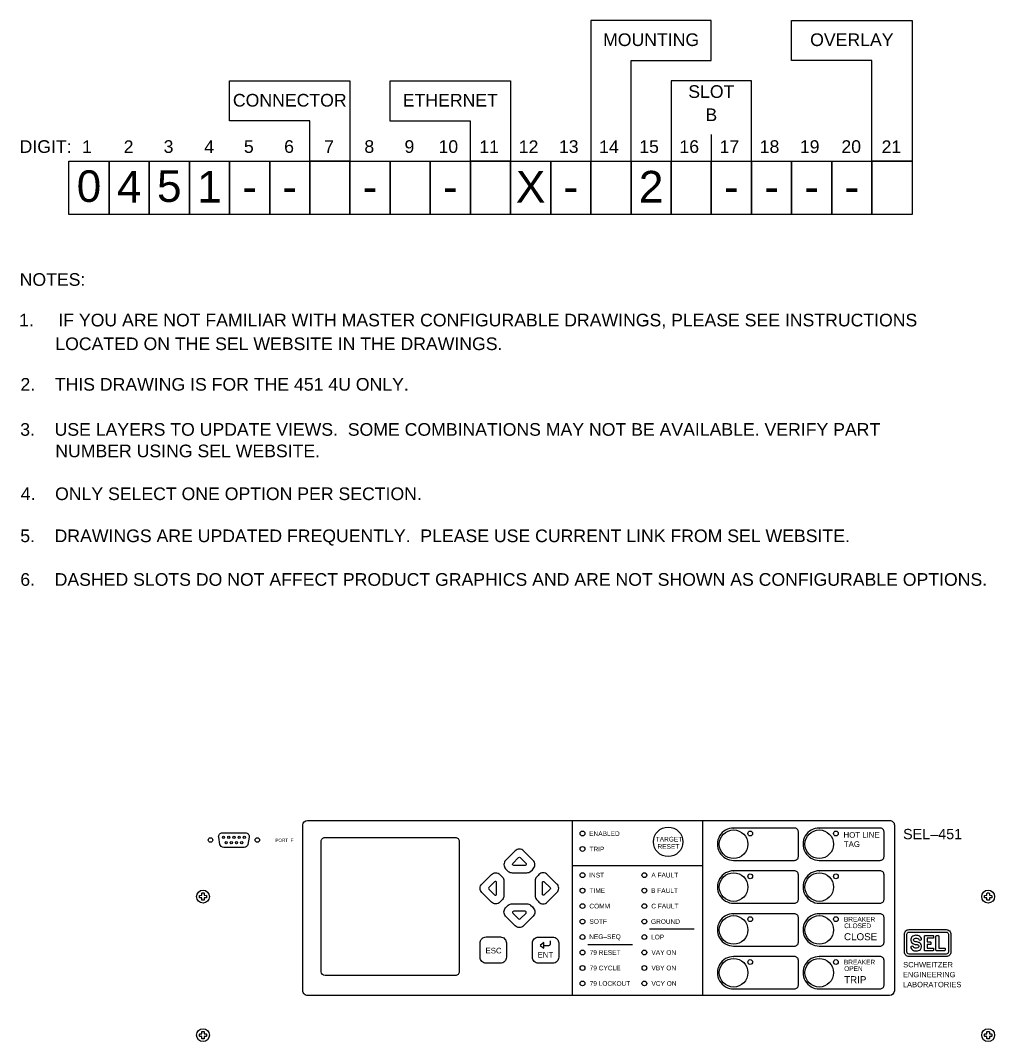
# Model space of a CAD drawing. Extents: x 1 to 47, y 1 to 35.
# Drawn here: x 0.99 to 21.46, y 13.55 to 35 of the extents above; entities that cross this region are included whole.
import ezdxf
from ezdxf.enums import TextEntityAlignment as Align

# ---------------------------------------------------------------- set-up
doc = ezdxf.new("R2010")
doc.units = 0
doc.header["$MEASUREMENT"] = 0
doc.layers.add('6.00_____[DWG]', color=7, linetype='CONTINUOUS')
doc.styles.add('Arial', font='arial.ttf')

msp = doc.modelspace()

# ---------------------------------------------------------------- linework, layer by layer
at = {"layer": '6.00_____[DWG]'}
for points in [[(13.82, 34.156), (15.507, 34.156), (15.507, 35), (12.976, 35), (12.976, 32.047), (13.82, 32.047), (13.82, 34.156)], [(18.882, 34.156), (17.195, 34.156), (17.195, 35), (19.726, 35), (19.726, 32.047), (18.882, 32.047), (18.882, 34.156)], [(7.07, 32.891), (5.382, 32.891), (5.382, 33.734), (7.913, 33.734), (7.913, 32.047), (7.07, 32.047), (7.07, 32.891)], [(10.445, 32.881), (8.757, 32.881), (8.757, 33.734), (11.289, 33.734), (11.289, 32.047), (10.445, 32.047), (10.445, 32.881)], [(16.351, 32.047), (16.351, 33.734), (14.664, 33.734), (14.664, 32.047), (16.351, 32.047)], [(15.507, 32.602), (15.507, 32.047)], [(2.851, 30.922), (2.007, 30.922), (2.007, 32.047), (2.851, 32.047), (2.851, 30.922)], [(3.695, 30.922), (2.851, 30.922), (2.851, 32.047), (3.695, 32.047), (3.695, 30.922)], [(4.538, 30.922), (3.695, 30.922), (3.695, 32.047), (4.538, 32.047), (4.538, 30.922)], [(5.382, 30.922), (4.538, 30.922), (4.538, 32.047), (5.382, 32.047), (5.382, 30.922)], [(6.226, 30.922), (5.382, 30.922), (5.382, 32.047), (6.226, 32.047), (6.226, 30.922)], [(7.07, 30.922), (6.226, 30.922), (6.226, 32.047), (7.07, 32.047), (7.07, 30.922)], [(7.913, 30.922), (7.07, 30.922), (7.07, 32.047), (7.913, 32.047), (7.913, 30.922)], [(8.757, 30.922), (7.913, 30.922), (7.913, 32.047), (8.757, 32.047), (8.757, 30.922)], [(9.601, 30.922), (8.757, 30.922), (8.757, 32.047), (9.601, 32.047), (9.601, 30.922)], [(10.445, 30.922), (9.601, 30.922), (9.601, 32.047), (10.445, 32.047), (10.445, 30.922)], [(11.289, 30.922), (10.445, 30.922), (10.445, 32.047), (11.289, 32.047), (11.289, 30.922)], [(12.132, 30.922), (11.289, 30.922), (11.289, 32.047), (12.132, 32.047), (12.132, 30.922)], [(12.976, 30.922), (12.132, 30.922), (12.132, 32.047), (12.976, 32.047), (12.976, 30.922)], [(13.82, 30.922), (12.976, 30.922), (12.976, 32.047), (13.82, 32.047), (13.82, 30.922)], [(14.664, 30.922), (13.82, 30.922), (13.82, 32.047), (14.664, 32.047), (14.664, 30.922)], [(15.507, 30.922), (14.664, 30.922), (14.664, 32.047), (15.507, 32.047), (15.507, 30.922)], [(16.351, 30.922), (15.507, 30.922), (15.507, 32.047), (16.351, 32.047), (16.351, 30.922)], [(17.195, 30.922), (16.351, 30.922), (16.351, 32.047), (17.195, 32.047), (17.195, 30.922)], [(18.038, 30.922), (17.195, 30.922), (17.195, 32.047), (18.038, 32.047), (18.038, 30.922)], [(18.882, 30.922), (18.038, 30.922), (18.038, 32.047), (18.882, 32.047), (18.882, 30.922)], [(19.726, 30.922), (18.882, 30.922), (18.882, 32.047), (19.726, 32.047), (19.726, 30.922)], [(12.58, 18.197), (12.58, 14.522)], [(15.32, 18.197), (15.32, 14.522)], [(12.58, 17.254), (15.32, 17.254)], [(15.149, 15.911), (14.209, 15.911)], [(13.854, 15.586), (12.914, 15.586)]]:
    msp.add_lwpolyline(points, dxfattribs=at)
for points in [[(6.924, 14.622), (6.924, 18.099, -0.414193), (7.024, 18.199), (19.254, 18.199, -0.414295), (19.354, 18.099), (19.354, 14.622, -0.414137), (19.254, 14.522), (7.024, 14.522, -0.414229)], [(15.979, 18.039, 1.005574), (15.975, 17.359), (17.256, 17.359, 0.414214), (17.336, 17.439), (17.336, 17.959, 0.414214), (17.256, 18.039), (15.975, 18.039)], [(17.779, 18.039, 1.005574), (17.775, 17.359), (19.056, 17.359, 0.414214), (19.136, 17.439), (19.136, 17.959, 0.414214), (19.056, 18.039), (17.775, 18.039)], [(5.233, 17.941), (5.717, 17.941, -0.46318), (5.795, 17.849), (5.768, 17.696, -0.363045), (5.69, 17.63), (5.26, 17.63, -0.360245), (5.182, 17.695), (5.155, 17.849, -0.463312)], [(7.31, 15.019), (7.31, 17.759, -0.414219), (7.39, 17.839), (10.13, 17.839, -0.414264), (10.21, 17.759), (10.21, 15.019, -0.41431), (10.13, 14.939), (7.39, 14.939, -0.414061)], [(11.631, 17.101, 0.176539), (11.709, 17.128), (11.746, 17.164), (11.765, 17.183, 0.414214), (11.765, 17.36), (11.563, 17.561, 0.414214), (11.387, 17.561), (11.185, 17.36, 0.414214), (11.185, 17.183), (11.204, 17.164), (11.241, 17.128, 0.176539), (11.319, 17.101)], [(11.492, 17.417), (11.613, 17.295, -0.66386), (11.596, 17.255), (11.354, 17.255, -0.66386), (11.337, 17.295), (11.458, 17.417, -0.408376)], [(11.147, 16.618, -0.176539), (11.12, 16.54), (11.085, 16.503), (11.066, 16.484, -0.414214), (10.889, 16.484), (10.687, 16.685, -0.414214), (10.687, 16.862), (10.889, 17.064, -0.414214), (11.066, 17.064), (11.085, 17.045), (11.12, 17.008, -0.176539), (11.147, 16.929)], [(11.803, 16.618, 0.176539), (11.83, 16.54), (11.865, 16.503), (11.884, 16.484, 0.414214), (12.061, 16.484), (12.263, 16.685, 0.414214), (12.263, 16.862), (12.061, 17.064, 0.414214), (11.884, 17.064), (11.865, 17.045), (11.83, 17.008, 0.176539), (11.803, 16.929)], [(15.979, 17.139, 1.005574), (15.975, 16.459), (17.256, 16.459, 0.414214), (17.336, 16.539), (17.336, 17.059, 0.414214), (17.256, 17.139), (15.975, 17.139)], [(17.779, 17.139, 1.005574), (17.775, 16.459), (19.056, 16.459, 0.414214), (19.136, 16.539), (19.136, 17.059, 0.414214), (19.056, 17.139), (17.775, 17.139)], [(10.832, 16.757), (10.953, 16.635, 0.66386), (10.994, 16.652), (10.994, 16.895, 0.66386), (10.953, 16.912), (10.832, 16.79, 0.408376)], [(12.118, 16.757), (11.997, 16.635, -0.66386), (11.956, 16.652), (11.956, 16.895, -0.66386), (11.997, 16.912), (12.118, 16.79, -0.408376)], [(11.631, 16.446, -0.176539), (11.709, 16.419), (11.746, 16.383), (11.765, 16.364, -0.414214), (11.765, 16.187), (11.563, 15.986, -0.414214), (11.387, 15.986), (11.185, 16.187, -0.414214), (11.185, 16.364), (11.204, 16.383), (11.241, 16.419, -0.176539), (11.319, 16.446)], [(11.492, 16.13), (11.613, 16.252, 0.66386), (11.596, 16.293), (11.354, 16.293, 0.66386), (11.337, 16.252), (11.458, 16.13, 0.408376)], [(15.979, 16.239, 1.005574), (15.975, 15.559), (17.256, 15.559, 0.414214), (17.336, 15.639), (17.336, 16.159, 0.414214), (17.256, 16.239), (15.975, 16.239)], [(17.779, 16.239, 1.005574), (17.775, 15.559), (19.056, 15.559, 0.414214), (19.136, 15.639), (19.136, 16.159, 0.414214), (19.056, 16.239), (17.775, 16.239)], [(20.541, 15.436, -0.414214), (20.443, 15.338), (19.663, 15.338, -0.414214), (19.565, 15.436), (19.565, 15.807, -0.414214), (19.663, 15.906), (20.443, 15.906, -0.414214), (20.541, 15.807)], [(10.775, 15.75), (11.075, 15.75, -0.414214), (11.2, 15.625), (11.2, 15.325, -0.414214), (11.075, 15.2), (10.775, 15.2, -0.414214), (10.65, 15.325), (10.65, 15.625, -0.414214)], [(11.875, 15.749), (12.175, 15.749, -0.414214), (12.3, 15.624), (12.3, 15.324, -0.414214), (12.175, 15.199), (11.875, 15.199, -0.414214), (11.75, 15.324), (11.75, 15.624, -0.414214)], [(20.489, 15.436, -0.414214), (20.443, 15.39), (19.663, 15.39, -0.414214), (19.617, 15.436), (19.617, 15.807, -0.414214), (19.663, 15.853), (20.443, 15.853, -0.414214), (20.489, 15.807)], [(19.806, 15.785, 0.192116), (19.723, 15.751, 0.12608), (19.697, 15.701, 0.336344), (19.743, 15.611, 0.087668), (19.81, 15.592, -0.022201), (19.83, 15.589, -0.039737), (19.845, 15.585, -0.23043), (19.869, 15.561, -0.182747), (19.867, 15.542, -0.221111), (19.822, 15.517, -0.058363), (19.794, 15.516, -0.13415), (19.765, 15.531, 0.006668), (19.748, 15.55, 0.085557), (19.745, 15.553, 0.231613), (19.706, 15.55, 0.170757), (19.698, 15.54, 0.118457), (19.7, 15.524, 0.153081), (19.734, 15.481, 0.186266), (19.817, 15.457, 0.192116), (19.9, 15.49, 0.12608), (19.926, 15.54, 0.336344), (19.879, 15.631, 0.087668), (19.812, 15.649, -0.022201), (19.792, 15.652, -0.039737), (19.778, 15.657, -0.23043), (19.754, 15.681, -0.182747), (19.756, 15.7, -0.221111), (19.801, 15.725, -0.058363), (19.829, 15.725, -0.13415), (19.858, 15.711, 0.006668), (19.874, 15.691, 0.085557), (19.877, 15.688, 0.231613), (19.917, 15.691, 0.170757), (19.924, 15.701, 0.118457), (19.923, 15.717, 0.153081), (19.889, 15.76, 0.186266)], [(20.04, 15.591), (20.04, 15.517), (20.163, 15.517, -0.424366), (20.177, 15.501), (20.177, 15.475, -0.404134), (20.163, 15.459), (20, 15.459, -0.432614), (19.984, 15.476), (19.984, 15.764, -0.396049), (20, 15.78), (20.163, 15.78, -0.424366), (20.177, 15.765), (20.177, 15.738, -0.404134), (20.163, 15.723), (20.04, 15.723), (20.04, 15.648), (20.112, 15.648, -0.353971), (20.122, 15.635), (20.122, 15.635), (20.122, 15.604, -0.353971), (20.112, 15.591)], [(20.244, 15.78), (20.272, 15.78, -0.432614), (20.287, 15.764), (20.287, 15.517), (20.407, 15.517, -0.424366), (20.421, 15.501), (20.421, 15.475, -0.404134), (20.407, 15.459), (20.244, 15.459, -0.432614), (20.228, 15.476), (20.228, 15.764, -0.396049)], [(15.979, 15.339, 1.005574), (15.975, 14.659), (17.256, 14.659, 0.414214), (17.336, 14.739), (17.336, 15.259, 0.414214), (17.256, 15.339), (15.975, 15.339)], [(17.779, 15.339, 1.005574), (17.775, 14.659), (19.056, 14.659, 0.414214), (19.136, 14.739), (19.136, 15.259, 0.414214), (19.056, 15.339), (17.775, 15.339)]]:
    msp.add_lwpolyline(points, format="xyb", close=True, dxfattribs=at)
for points in [[(4.842, 16.675, -0.391794), (4.85, 16.667), (4.852, 16.627, 0.399739), (4.853, 16.626), (4.893, 16.624, -0.391859), (4.901, 16.616), (4.901, 16.582, -0.391764), (4.893, 16.573), (4.853, 16.571, 0.399816), (4.852, 16.57), (4.85, 16.53, -0.391825), (4.842, 16.522), (4.825, 16.522), (4.808, 16.522, -0.391806), (4.8, 16.53), (4.798, 16.57, 0.399638), (4.797, 16.571), (4.757, 16.573, -0.391814), (4.749, 16.582), (4.749, 16.616, -0.39186), (4.757, 16.624), (4.797, 16.626, 0.399739), (4.798, 16.627), (4.8, 16.667, -0.391769), (4.808, 16.675), (4.825, 16.675), (4.842, 16.675)], [(21.342, 16.675, -0.391794), (21.35, 16.667), (21.352, 16.627, 0.399739), (21.353, 16.626), (21.393, 16.624, -0.391859), (21.401, 16.616), (21.401, 16.582, -0.391764), (21.393, 16.573), (21.353, 16.571, 0.399816), (21.352, 16.57), (21.35, 16.53, -0.391825), (21.342, 16.522), (21.325, 16.522), (21.308, 16.522, -0.391806), (21.3, 16.53), (21.298, 16.57, 0.399638), (21.297, 16.571), (21.257, 16.573, -0.391814), (21.249, 16.582), (21.249, 16.616, -0.39186), (21.257, 16.624), (21.297, 16.626, 0.399739), (21.298, 16.627), (21.3, 16.667, -0.391769), (21.308, 16.675), (21.325, 16.675), (21.342, 16.675)], [(11.984, 15.574), (12.092, 15.574, 0.414214), (12.127, 15.609), (12.127, 15.666)], [(4.842, 13.765, -0.391794), (4.85, 13.757), (4.852, 13.717, 0.399739), (4.853, 13.716), (4.893, 13.714, -0.391859), (4.901, 13.706), (4.901, 13.672, -0.391764), (4.893, 13.663), (4.853, 13.661, 0.399816), (4.852, 13.66), (4.85, 13.62, -0.391825), (4.842, 13.612), (4.825, 13.612), (4.808, 13.612, -0.391806), (4.8, 13.62), (4.798, 13.66, 0.399638), (4.797, 13.661), (4.757, 13.663, -0.391814), (4.749, 13.672), (4.749, 13.706, -0.39186), (4.757, 13.714), (4.797, 13.716, 0.399739), (4.798, 13.717), (4.8, 13.757, -0.391769), (4.808, 13.765), (4.825, 13.765), (4.842, 13.765)], [(21.342, 13.765, -0.391794), (21.35, 13.757), (21.352, 13.717, 0.399739), (21.353, 13.716), (21.393, 13.714, -0.391859), (21.401, 13.706), (21.401, 13.672, -0.391764), (21.393, 13.663), (21.353, 13.661, 0.399816), (21.352, 13.66), (21.35, 13.62, -0.391825), (21.342, 13.612), (21.325, 13.612), (21.308, 13.612, -0.391806), (21.3, 13.62), (21.298, 13.66, 0.399638), (21.297, 13.661), (21.257, 13.663, -0.391814), (21.249, 13.672), (21.249, 13.706, -0.39186), (21.257, 13.714), (21.297, 13.716, 0.399739), (21.298, 13.717), (21.3, 13.757, -0.391769), (21.308, 13.765), (21.325, 13.765), (21.342, 13.765)]]:
    msp.add_lwpolyline(points, format="xyb", dxfattribs=at)
msp.add_lwpolyline([(11.984, 15.632), (11.909, 15.574), (11.984, 15.516)], close=True, dxfattribs=at)
for centre, radius in [((14.6, 17.749), 0.31), ((4.983, 17.786), 0.047), ((5.257, 17.842), 0.0225), ((5.366, 17.842), 0.0225), ((5.475, 17.842), 0.0225), ((5.584, 17.842), 0.0225), ((5.693, 17.842), 0.0225), ((5.967, 17.786), 0.047), ((12.8, 17.924), 0.05), ((16.325, 17.924), 0.05), ((18.125, 17.924), 0.05), ((5.311, 17.73), 0.0225), ((5.42, 17.73), 0.0225), ((5.529, 17.73), 0.0225), ((5.639, 17.73), 0.0225), ((12.8, 17.599), 0.05), ((12.8, 17.049), 0.05), ((14.1, 17.049), 0.05), ((16.325, 17.024), 0.05), ((18.125, 17.024), 0.05), ((4.825, 16.599), 0.135), ((12.8, 16.724), 0.05), ((14.1, 16.724), 0.05), ((21.325, 16.599), 0.135), ((12.8, 16.399), 0.05), ((14.1, 16.399), 0.05), ((12.8, 16.074), 0.05), ((14.1, 16.074), 0.05), ((16.325, 16.124), 0.05), ((18.125, 16.124), 0.05), ((12.8, 15.749), 0.05), ((14.1, 15.749), 0.05), ((12.8, 15.424), 0.05), ((14.1, 15.424), 0.05), ((16.325, 15.224), 0.05), ((18.125, 15.224), 0.05), ((12.8, 15.099), 0.05), ((14.1, 15.099), 0.05), ((12.8, 14.774), 0.05), ((14.1, 14.774), 0.05), ((4.825, 13.689), 0.135), ((21.325, 13.689), 0.135)]:
    msp.add_circle(centre, radius, dxfattribs=at)
for centre in [(15.975, 17.699), (17.775, 17.699), (15.975, 16.799), (17.775, 16.799), (15.975, 15.899), (17.775, 15.899), (15.975, 14.999), (17.775, 14.999)]:
    msp.add_ellipse(centre, major_axis=(0.3, 0), ratio=0.999907, dxfattribs=at)

# ---------------------------------------------------------------- texts
at = {"layer": '6.00_____[DWG]', "style": 'Arial'}
for s, height, p in [('MOUNTING', 0.2655, (14.242, 34.462)), ('OVERLAY', 0.2655, (18.46, 34.462)), ('CONNECTOR', 0.2655, (6.648, 33.191)), ('ETHERNET', 0.2655, (10.023, 33.191)), ('SLOT', 0.2655, (15.507, 33.373)), ('B', 0.266, (15.507, 32.886)), ('0', 0.664, (2.429, 31.188)), ('4', 0.664, (3.273, 31.176)), ('5', 0.664, (4.116, 31.188)), ('1', 0.664, (4.96, 31.176)), ('X', 0.664, (11.71, 31.176)), ('2', 0.664, (14.242, 31.176)), ('-', 0.664, (5.804, 31.176)), ('-', 0.664, (6.648, 31.176)), ('-', 0.664, (8.335, 31.176)), ('-', 0.664, (10.023, 31.176)), ('-', 0.664, (12.554, 31.176)), ('-', 0.664, (15.929, 31.176)), ('-', 0.664, (16.773, 31.176)), ('-', 0.664, (17.617, 31.176)), ('-', 0.664, (18.46, 31.176))]:
    msp.add_text(s, height=height, dxfattribs=at).set_placement(p, align=Align.CENTER)
for s, height, p in [('DIGIT:', 0.2655, (0.971, 32.218)), ('1', 0.266, (2.284, 32.214)), ('2', 0.266, (3.158, 32.214)), ('3', 0.266, (3.997, 32.218)), ('4', 0.266, (4.851, 32.214)), ('5', 0.266, (5.684, 32.218)), ('6', 0.266, (6.53, 32.218)), ('7', 0.266, (7.37, 32.214)), ('8', 0.266, (8.216, 32.218)), ('9', 0.266, (9.059, 32.218)), ('10', 0.2655, (9.774, 32.218)), ('11', 0.2655, (10.632, 32.214)), ('12', 0.2655, (11.461, 32.214)), ('13', 0.2655, (12.305, 32.218)), ('14', 0.2655, (13.149, 32.214)), ('15', 0.2655, (13.993, 32.218)), ('16', 0.2655, (14.837, 32.218)), ('17', 0.2655, (15.68, 32.214)), ('18', 0.2655, (16.524, 32.218)), ('19', 0.2655, (17.368, 32.218)), ('20', 0.2655, (18.241, 32.218)), ('21', 0.2655, (19.085, 32.214)), ('NOTES:', 0.2655, (0.972, 29.426)), ('1.     IF YOU ARE NOT FAMILIAR WITH MASTER CONFIGURABLE DRAWINGS, PLEASE SEE INSTRUCTIONS', 0.2655, (0.96, 28.574)), ('       LOCATED ON THE SEL WEBSITE IN THE DRAWINGS.', 0.2655, (1, 28.076)), ('2.    THIS DRAWING IS FOR THE 451 4U ONLY.', 0.2655, (0.989, 27.224)), ('3.    USE LAYERS TO UPDATE VIEWS.  SOME COMBINATIONS MAY NOT BE AVAILABLE. VERIFY PART', 0.2655, (0.984, 26.277)), ('       NUMBER USING SEL WEBSITE.', 0.2655, (1, 25.826)), ('4.    ONLY SELECT ONE OPTION PER SECTION.', 0.2655, (0.995, 24.926)), ('5.    DRAWINGS ARE UPDATED FREQUENTLY.  PLEASE USE CURRENT LINK FROM SEL WEBSITE.', 0.2655, (0.985, 24.043)), ('6.    DASHED SLOTS DO NOT AFFECT PRODUCT GRAPHICS AND ARE NOT SHOWN AS CONFIGURABLE OPTIONS.', 0.2655, (0.986, 23.126)), ('SEL–451', 0.2163, (19.536, 17.804)), ('PORT  F', 0.0688, (6.346, 17.747)), ('ENABLED', 0.0983, (12.941, 17.872)), ('TARGET', 0.0983, (14.339, 17.755)), ('HOT LINE', 0.118, (18.285, 17.835)), ('TRIP', 0.0983, (12.947, 17.547)), ('RESET', 0.0983, (14.377, 17.602)), ('TAG', 0.118, (18.292, 17.641)), ('INST', 0.0983, (12.94, 17)), ('A FAULT', 0.0983, (14.247, 17)), ('TIME', 0.0983, (12.947, 16.675)), ('B FAULT', 0.0983, (14.241, 16.675)), ('COMM', 0.0983, (12.945, 16.35)), ('C FAULT', 0.0983, (14.245, 16.35)), ('SOTF', 0.0983, (12.946, 16.025)), ('GROUND', 0.0983, (14.239, 16.025)), ('BREAKER', 0.0983, (18.294, 16.074)), ('CLOSED', 0.0983, (18.299, 15.936)), ('NEG–SEQ', 0.0983, (12.941, 15.707)), ('LOP', 0.0983, (14.242, 15.7)), ('CLOSE', 0.1475, (18.295, 15.682)), ('ESC', 0.118, (10.762, 15.405)), ('79 RESET', 0.0983, (12.95, 15.375)), ('VAY ON', 0.0983, (14.249, 15.375)), ('ENT', 0.118, (11.856, 15.319)), ('BREAKER', 0.0983, (18.294, 15.174)), ('79 CYCLE', 0.0983, (12.95, 15.05)), ('VBY ON', 0.0983, (14.249, 15.05)), ('OPEN', 0.0983, (18.299, 15.036)), ('ENGINEERING', 0.11308, (19.533, 14.904)), ('SCHWEITZER', 0.1131, (19.539, 15.112)), ('79 LOCKOUT', 0.0983, (12.95, 14.725)), ('VCY ON', 0.0983, (14.249, 14.725)), ('TRIP', 0.1475, (18.297, 14.78)), ('LABORATORIES', 0.11308, (19.533, 14.695))]:
    msp.add_text(s, height=height, dxfattribs=at).set_placement(p)

doc.saveas('drawing.dxf')
